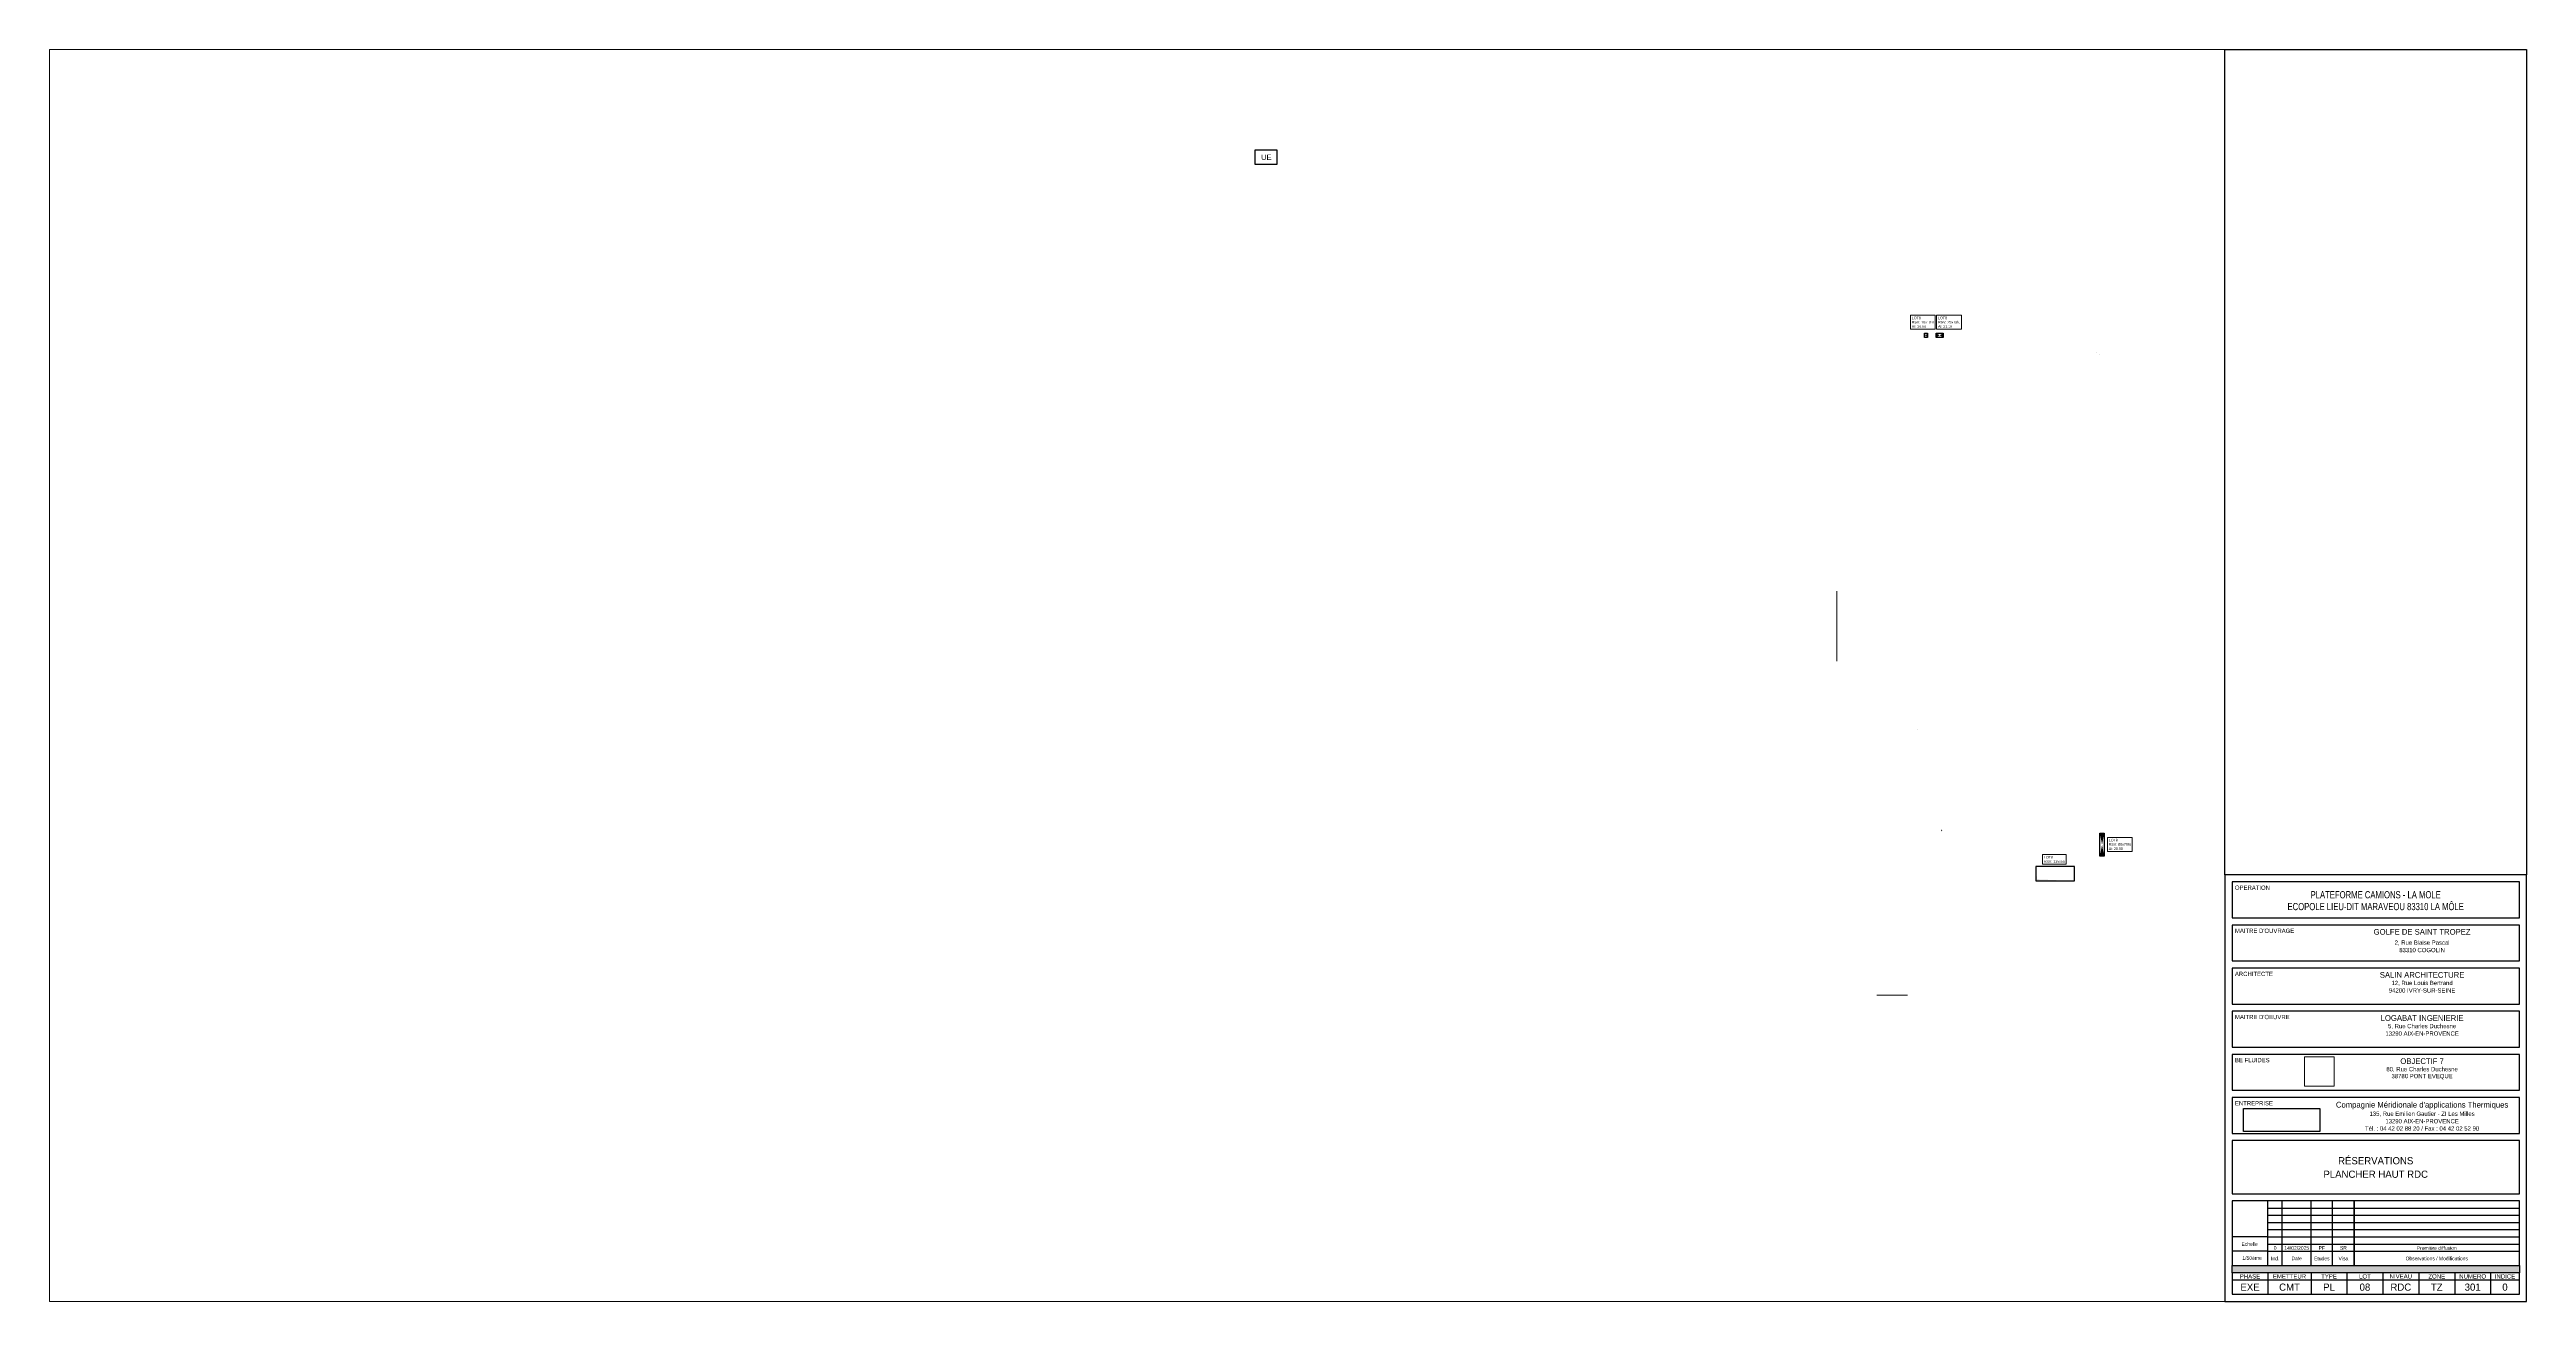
# Paper-space layout 'RSV301' of a CAD drawing. Header units: metres. Extents: x -370 to 1355, y -169 to 702.
# The model-space entities are those that its viewports show. They can reach past a viewport. Long polylines and large blocks are cut down to what shows.
import ezdxf
from ezdxf.enums import TextEntityAlignment as Align

# ---------------------------------------------------------------- set-up
doc = ezdxf.new("R2010")
doc.units = ezdxf.units.M
doc.header["$LTSCALE"] = 0.2
doc.linetypes.add('AXES', pattern=[50.8, 31.75, -6.35, 6.35, -6.35])
for name, color, linetype in [('Chauffage', 6, 'Continuous'), ('CMT-CARTOUCHE', 250, 'Continuous'), ('CMT-RSV', 1, 'Continuous'), ('OB7-ARP-fin', 8, 'Continuous'), ('OB7-ASF-fin', 8, 'Continuous'), ('OB7-FF', 1, 'Continuous'), ('OB7-FF-fin', 8, 'Continuous')]:
    doc.layers.add(name, color=color, linetype=linetype)
doc.styles.add('Arial', font='arial.ttf')
doc.styles.get("Standard").update_dxf_attribs({"font": 'arial.ttf'})
doc.styles.add('Style_1', font='comic.ttf')
picture_1 = doc.add_image_def('image1.jpg', size_in_pixel=(2000, 601))
picture_2 = doc.add_image_def('image2.png', size_in_pixel=(1448, 1448))

msp = doc.modelspace()

# ---------------------------------------------------------------- linework, layer by layer
at = {"layer": 'Chauffage', "color": 8}
for p, q in [((-101100.409, -24831.789), (-101100.409, -24831.789)), ((-101100.307, -24831.843), (-101100.306, -24831.843))]:
    msp.add_line(p, q, dxfattribs=at)
msp.add_lwpolyline([(-101100.407, -24831.787), (-101100.407, -24831.787)], dxfattribs=at)
at = {"layer": 'CMT-RSV', "linetype": 'Continuous', "lineweight": 20}
for points in [[(-101106.446, -24830.486), (-101106.017, -24830.486), (-101106.017, -24830.977), (-101106.876, -24830.977), (-101106.876, -24830.486), (-101106.446, -24830.486)], [(-101105.531, -24830.486), (-101105.101, -24830.486), (-101105.101, -24830.977), (-101105.961, -24830.977), (-101105.961, -24830.486), (-101105.531, -24830.486)], [(-101101.867, -24849.251), (-101101.457, -24849.251), (-101101.457, -24849.595), (-101102.277, -24849.595), (-101102.277, -24849.251), (-101101.867, -24849.251)], [(-101099.591, -24848.658), (-101099.161, -24848.658), (-101099.161, -24849.148), (-101100.02, -24849.148), (-101100.02, -24848.658), (-101099.591, -24848.658)]]:
    msp.add_lwpolyline(points, dxfattribs=at)
at = {"layer": 'CMT-RSV', "lineweight": 30}
for points in [[(-101106.385, -24831.112), (-101106.285, -24831.112), (-101106.285, -24831.262), (-101106.385, -24831.262), (-101106.385, -24831.112)], [(-101105.982, -24831.112), (-101105.732, -24831.112), (-101105.732, -24831.262), (-101105.982, -24831.262), (-101105.982, -24831.112)], [(-101100.129, -24848.513), (-101100.129, -24849.313), (-101100.279, -24849.313), (-101100.279, -24848.513), (-101100.129, -24848.513)]]:
    msp.add_lwpolyline(points, dxfattribs=at)
at = {"layer": 'CMT-RSV', "lineweight": 30, "ltscale": 1.033}
msp.add_lwpolyline([(-101102.512, -24850.172), (-101101.162, -24850.172), (-101101.162, -24849.672), (-101102.512, -24849.672), (-101102.512, -24850.172)], dxfattribs=at)
msp.add_lwpolyline([(-101102.512, -24850.172), (-101101.162, -24850.172), (-101101.162, -24849.672), (-101102.512, -24849.672), (-101102.512, -24850.172)], dxfattribs=at)
at = {"layer": 'CMT-RSV', "color": 8, "linetype": 'Continuous', "lineweight": 15}
for points in [[(-101106.285, -24831.262), (-101106.285, -24831.112), (-101106.385, -24831.112), (-101106.385, -24831.262)], [(-101105.732, -24831.262), (-101105.732, -24831.112), (-101105.982, -24831.112), (-101105.982, -24831.262)], [(-101100.279, -24849.313), (-101100.129, -24849.313), (-101100.129, -24848.513), (-101100.279, -24848.513)]]:
    msp.add_solid(points, dxfattribs=at)
at = {"layer": 'CMT-RSV', "color": 8, "linetype": 'Continuous', "lineweight": 15, "ltscale": 1.033}
msp.add_solid([(-101101.162, -24850.172), (-101102.512, -24850.172), (-101102.463, -24850.121), (-101102.512, -24849.672)], dxfattribs=at)
at = {"layer": 'OB7-ARP-fin', "linetype": 'AXES', "lineweight": 15}
for p, q in [((-101109.438, -24840.09), (-101109.438, -24842.532)), ((-101109.438, -24842.532), (-101109.438, -24840.666)), ((-101106.976, -24854.154), (-101108.045, -24854.154))]:
    msp.add_line(p, q, dxfattribs=at)
at = {"layer": 'OB7-ASF-fin', "linetype": 'AXES', "lineweight": 15}
msp.add_line((-101106.617, -24844.894), (-101106.617, -24844.894), dxfattribs=at)
at = {"layer": 'OB7-FF', "lineweight": 25}
for p, q in [((-101105.791, -24848.418), (-101105.797, -24848.418)), ((-101105.791, -24848.43), (-101105.797, -24848.43))]:
    msp.add_line(p, q, dxfattribs=at)
at = {"layer": 'OB7-FF', "color": 18, "true_color": 0x000000}
msp.add_lwpolyline([(-101129.683, -24824.735), (-101128.931, -24824.735), (-101128.931, -24825.244), (-101129.683, -24825.244)], close=True, dxfattribs=at)
at = {"layer": 'OB7-FF', "lineweight": 25, "extrusion": (0, 0, -1)}
msp.add_lwpolyline([(101105.791, -24848.43), (101105.79, -24848.429), (101105.788, -24848.427), (101105.785, -24848.424), (101105.788, -24848.421), (101105.79, -24848.419), (101105.791, -24848.418)], dxfattribs=at)
at = {"layer": 'OB7-FF-fin', "linetype": 'AXES', "lineweight": 15}
msp.add_line((-101105.788, -24848.424), (-101105.797, -24848.424), dxfattribs=at)

# ---------------------------------------------------------------- texts
at = {"layer": 'CMT-RSV', "lineweight": 15, "char_height": 0.08925, "attachment_point": 4, "style": 'Arial'}
for s, insert in [('LOT8\\PRSV: 10x10ht\\PAi: 19.60', (-101106.826, -24830.732)), ('LOT8\\PRSV: 25x15ht\\PAi: 21.18', (-101105.91, -24830.732)), ('LOT8\\PRSV: 135x50', (-101102.227, -24849.423)), ('LOT8\\PRSV: 80x70ht\\PAi: 20.50', (-101099.97, -24848.903))]:
    msp.add_mtext(s, dxfattribs=dict(at, insert=insert))
at = {"layer": 'OB7-FF', "color": 18, "true_color": 0x000000, "insert": (-101129.476, -24824.897), "char_height": 0.1878, "width": 0.16043, "attachment_point": 1}
msp.add_mtext('UE', dxfattribs=at)

psp = doc.layouts.new('RSV301')

# ---------------------------------------------------------------- hatches: boundary and pattern name
psp.add_hatch(color=140).paths.add_polyline_path([(1149.8, -144.5), (1149.8, -149.5), (1349.8, -149.5), (1349.8, -144.5)])

# ---------------------------------------------------------------- linework, layer by layer
psp.add_lwpolyline([(1354.8, 127.5), (1144.8, 127.5), (1144.8, 701.8), (1354.8, 701.8)], close=True)
at = {"layer": 'CMT-CARTOUCHE'}
for points in [[(1144.8, -169.5), (1354.8, -169.5), (1354.8, 127.5), (1144.8, 127.5)], [(1149.8, 97.5), (1349.8, 97.5), (1349.8, 122.5), (1149.8, 122.5)], [(1149.8, 67.5), (1349.8, 67.5), (1349.8, 92.5), (1149.8, 92.5)], [(1149.8, 37.5), (1349.8, 37.5), (1349.8, 62.5), (1149.8, 62.5)], [(1149.8, 7.5), (1349.8, 7.5), (1349.8, 32.5), (1149.8, 32.5)], [(1149.8, -22.5), (1349.8, -22.5), (1349.8, 2.5), (1149.8, 2.5)], [(1149.8, -52.5), (1349.8, -52.5), (1349.8, -27.5), (1149.8, -27.5)], [(1149.8, -94.5), (1349.8, -94.5), (1349.8, -57.5), (1149.8, -57.5)], [(1149.8, -144.5), (1349.8, -144.5), (1349.8, -99.5), (1149.8, -99.5)], [(1149.8, -144.5), (1349.8, -144.5), (1349.8, -149.5), (1149.8, -149.5)], [(1149.8, -164.5), (1349.8, -164.5), (1349.8, -149.5), (1149.8, -149.5)]]:
    psp.add_lwpolyline(points, close=True, dxfattribs=at)
for points in [[(1174.8, -144.5), (1174.8, -99.5)], [(1184.8, -144.5), (1184.8, -99.5)], [(1204.8, -144.5), (1204.8, -99.5)], [(1219.8, -144.5), (1219.8, -99.5)], [(1234.8, -99.5), (1234.8, -144.5)], [(1234.8, -144.5), (1234.8, -99.5)], [(1174.8, -104.5), (1349.8, -104.5)], [(1174.8, -109.5), (1349.8, -109.5)], [(1174.8, -114.5), (1349.8, -114.5)], [(1174.8, -119.5), (1349.8, -119.5)], [(1174.8, -124.5), (1149.8, -124.5)], [(1174.8, -134.5), (1149.8, -134.5)], [(1174.8, -124.5), (1349.8, -124.5)], [(1174.8, -129.5), (1349.8, -129.5)], [(1174.8, -134.5), (1349.8, -134.5)], [(1149.8, -149.5), (1149.8, -164.5)], [(1149.8, -154.5), (1349.8, -154.5)], [(1174.8, -149.5), (1174.8, -164.5)], [(1204.8, -149.5), (1204.8, -164.5)], [(1229.8, -149.5), (1229.8, -164.5)], [(1254.8, -149.5), (1254.8, -164.5)], [(1279.8, -149.5), (1279.8, -164.5)], [(1304.8, -149.5), (1304.8, -164.5)], [(1329.8, -149.5), (1329.8, -164.5)]]:
    psp.add_lwpolyline(points, dxfattribs=at)

# ---------------------------------------------------------------- texts
at = {"layer": 'CMT-CARTOUCHE', "style": 'Style_1'}
for s, p in [('OPERATION', (1151.8, 118.5)), ("MAITRE D'OUVRAGE", (1151.8, 88.5)), ('ARCHITECTE', (1151.8, 58.5)), ("MAITRE D'OEUVRE", (1151.8, 28.5)), ('BE FLUIDES', (1151.8, -1.5)), ('ENTREPRISE', (1151.8, -31.5))]:
    psp.add_text(s, height=3, dxfattribs=at).set_placement(p, align=Align.MIDDLE_LEFT)
at = {"layer": 'CMT-CARTOUCHE', "style": 'Style_1', "width": 0.8}
for s, p in [('ECOPOLE LIEU-DIT MARAVEOU 83310 LA MÔLE', (1249.8, 106)), ('PLATEFORME CAMIONS - LA MOLE', (1249.8, 113.6))]:
    psp.add_text(s, height=5, dxfattribs=at).set_placement(p, align=Align.MIDDLE)
at = {"layer": 'CMT-CARTOUCHE', "style": 'Style_1'}
for s, height, p in [('GOLFE DE SAINT TROPEZ', 4, (1282.1, 87.8)), ('2, Rue Blaise Pascal', 3, (1282.1, 80.1)), ('83310 COGOLIN', 3, (1282.1, 75.1)), ('SALIN ARCHITECTURE', 4, (1282.1, 57.8)), ('12, Rue Louis Bertrand', 3, (1282.1, 52)), ('94200 IVRY-SUR-SEINE', 3, (1282.1, 47)), ('LOGABAT INGENIERIE', 4, (1282.1, 27.8)), ('13290 AIX-EN-PROVENCE', 3, (1282.1, 17)), ('5, Rue Charles Duchesne', 3, (1282.1, 22)), ('80, Rue Charles Duchesne', 3, (1282.1, -8)), ('38780 PONT EVEQUE', 3, (1282.1, -13)), ('OBJECTIF 7', 4, (1282.1, -2.2)), ("Compagnie Méridionale d'applications Thermiques", 4, (1282.1, -33)), ('Tél. : 04 42 02 88 20 / Fax : 04 42 02 52 90', 3, (1282.1, -49)), ('135, Rue Emilien Gautier - ZI Les Milles', 3, (1282.1, -39)), ('13290 AIX-EN-PROVENCE', 3, (1282.1, -44)), ('RÉSERVATIONS', 5, (1249.8, -70.9)), ('PLANCHER HAUT RDC', 5, (1249.8, -80.9)), ('Echelle', 2.5, (1162, -129.5)), ('0', 2.5, (1179.8, -132.2)), ('14/02/2025', 2.5, (1194.8, -132.2)), ('PF', 2.5, (1212.3, -132.2)), ('SR', 2.5, (1227.3, -132.2)), ('Première diffusion', 2.5, (1292.3, -132.2)), ('Ind.', 2.5, (1179.8, -139.5)), ('Date', 2.5, (1194.8, -139.5)), ('Etudes', 2.5, (1212.3, -139.5)), ('Visa', 2.5, (1227.3, -139.5)), ('Observations / Modifications', 2.5, (1292.3, -139.5)), ('EXE', 5, (1162.3, -159.5)), ('CMT', 5, (1189.8, -159.5)), ('PL', 5, (1217.3, -159.5)), ('08', 5, (1242.3, -159.5)), ('RDC', 5, (1267.3, -159.5)), ('TZ', 5, (1292.3, -159.5)), ('301', 5, (1317.3, -159.5)), ('0', 5, (1339.8, -159.5))]:
    psp.add_text(s, height=height, dxfattribs=at).set_placement(p, align=Align.MIDDLE)
at = {"layer": 'CMT-CARTOUCHE'}
for s, p in [('PHASE', (1162.3, -152)), ('EMETTEUR', (1189.8, -152)), ('TYPE', (1217.3, -152)), ('LOT', (1242.3, -152)), ('NIVEAU', (1267.3, -152)), ('ZONE', (1292.3, -152)), ('NUMERO', (1317.3, -152)), ('INDICE', (1339.8, -152))]:
    psp.add_text(s, height=3, dxfattribs=at).set_placement(p, align=Align.MIDDLE)
at = {"layer": 'CMT-CARTOUCHE', "insert": (1157, -138), "char_height": 2.5, "width": 25, "attachment_point": 1, "style": 'Style_1'}
psp.add_mtext('1/50ème', dxfattribs=at)

# ---------------------------------------------------------------- pictures from other files: only their frames are drawn
at = {"color": 7, "linetype": 'Continuous', "lineweight": 0}
image = psp.add_image(picture_2, insert=(1200.3, -19.7), size_in_units=(20.5, 20.5), dxfattribs=at)
image.dxf.flags = 15
at = {"layer": 'CMT-CARTOUCHE'}
image = psp.add_image(picture_1, insert=(1157.8, -51.1), size_in_units=(53, 15.9), dxfattribs=at)
image.dxf.flags = 7

# ---------------------------------------------------------------- viewports
at = {"layer": '0'}
psp.add_viewport(center=(387.6, 266.2), size=(1514.3, 871.271), view_center_point=(-101133.789, -24843.024), view_height=43.56354, dxfattribs=at)

doc.saveas('drawing.dxf')
